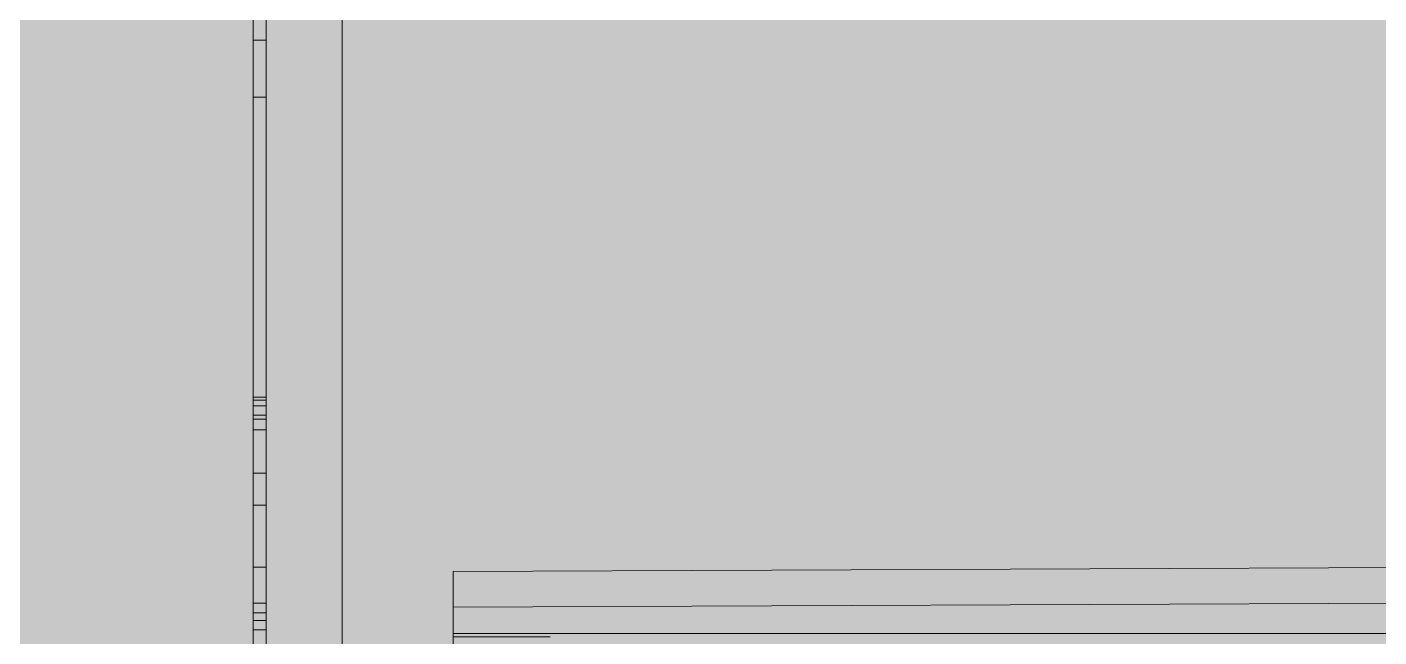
# Model space of a CAD drawing. Header units: millimetres. Extents: x -853320 to 19484, y -510814 to 9708.
# Drawn here: x 10873.54 to 10894.48, y 7744.71 to 7754.17 of the extents above; entities that cross this region are included whole.
import ezdxf

# ---------------------------------------------------------------- set-up
doc = ezdxf.new("R2010")
doc.units = ezdxf.units.MM
for name, color, linetype, lineweight in [('F_ARREDI', 7, 'Continuous', 5), ('F_ELETTRICO', 22, 'Continuous', 5), ('F_MULTI laminato OPACO', 1, 'Continuous', 5)]:
    doc.layers.add(name, color=color, linetype=linetype, lineweight=lineweight)

# ---------------------------------------------------------------- blocks, each defined once
blk = doc.blocks.new('SCATOLA INCASSO_1 P_sezione e pianta')
at = {"layer": 'F_ELETTRICO'}
for p, q in [((55469.815, -13660.994), (55469.815, -13697.529)), ((55470.994, -13716.768), (55470.994, -13686.067)), ((55468.094, -13686.341), (55468.094, -13688.041)), ((55471.194, -13686.376), (55471.194, -13701.372)), ((55468.094, -13687.082), (55437.364, -13687.082)), ((55468.094, -13687.028), (55466.594, -13687.028)), ((55470.994, -13687.139), (55471.194, -13687.139)), ((55470.994, -13687.281), (55471.194, -13687.281)), ((55437.364, -13687.617), (55468.094, -13687.489)), ((55470.994, -13687.4), (55471.194, -13687.4)), ((55470.994, -13687.551), (55471.194, -13687.551)), ((55437.364, -13688.169), (55468.094, -13688.041)), ((55471.194, -13688.109), (55470.994, -13688.109)), ((55471.194, -13689.071), (55470.994, -13689.071)), ((55470.994, -13689.566), (55471.194, -13689.566)), ((55470.994, -13690.238), (55471.194, -13690.238)), ((55470.994, -13690.405), (55471.194, -13690.405)), ((55470.994, -13690.464), (55471.194, -13690.464)), ((55470.994, -13690.61), (55471.194, -13690.61)), ((55470.994, -13690.699), (55471.194, -13690.699)), ((55470.994, -13690.744), (55471.194, -13690.744)), ((55470.994, -13695.397), (55471.194, -13695.397)), ((55470.994, -13696.281), (55471.194, -13696.281))]:
    blk.add_line(p, q, dxfattribs=at)
blk = doc.blocks.new('BAGNO-LAVANDERIA_pianta_sol.B')
at = {"layer": 'F_MULTI laminato OPACO', "true_color": 0x636466, "transparency": 33554559}
h = blk.add_hatch(color=251, dxfattribs=at)
h.dxf.hatch_style = 1
h.paths.add_polyline_path([(863997.77, 518692.993), (864257.77, 518692.993), (864257.77, 517588.993), (863997.77, 517588.993)])
at = {"layer": 'Defpoints', "rotation": 180}
blk.add_blockref('SCATOLA INCASSO_1 P_sezione e pianta', (919668.134, 504871.865), dxfattribs=at)

msp = doc.modelspace()

# ---------------------------------------------------------------- block references
at = {"layer": 'F_ARREDI', "color": 2, "lineweight": 5}
msp.add_blockref('BAGNO-LAVANDERIA_pianta_sol.B', (-853319.899, -510814.178), dxfattribs=at)

doc.saveas('drawing.dxf')
